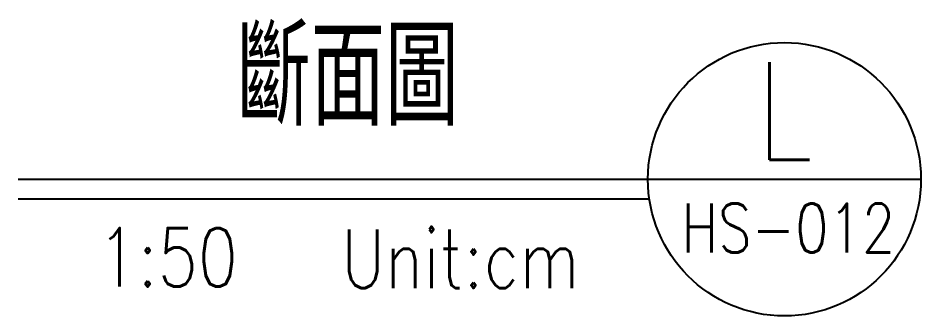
# Model space of a CAD drawing. Extents: x -791 to 13121, y -31587 to 2944.
# Drawn here: x 9283.8 to 9515.3, y -18305.5 to -18229.3 of the extents above; entities that cross this region are included whole.
import ezdxf
from ezdxf.enums import TextEntityAlignment as Align

# ---------------------------------------------------------------- set-up
doc = ezdxf.new("R2010")
doc.units = 0
doc.header["$LTSCALE"] = 0.05
for name, color, linetype in [('HB_0', 7, 'CONTINUOUS'), ('HB_SYMBOLS', 7, 'CONTINUOUS'), ('HB_TXT_CTEXT', 2, 'CONTINUOUS')]:
    doc.layers.add(name, color=color, linetype=linetype)
doc.styles.get("Standard").update_dxf_attribs({"font": 'ROMANS.shx', "width": 0.8, "bigfont": 'lchinap.shx'})

# ---------------------------------------------------------------- blocks, each defined once
blk = doc.blocks.new('CA')
at = {"layer": 'HB_SYMBOLS', "color": 3, "linetype": 'Continuous'}
blk.add_line((0, 0), (14, 0), dxfattribs=at)
at = {"layer": 'HB_SYMBOLS', "color": 4, "linetype": 'Continuous'}
blk.add_circle((7, 0), 7, dxfattribs=at)
at = {"layer": 'HB_SYMBOLS', "color": 3, "linetype": 'Continuous', "width": 0.8}
blk.add_attdef('A', text='', height=5, dxfattribs=at).set_placement((7, 3.5), align=Align.MIDDLE)
at = {"layer": 'HB_SYMBOLS', "color": 1, "linetype": 'Continuous', "width": 0.8}
blk.add_attdef('HB2002', text='', height=2.5, dxfattribs=at).set_placement((7, -2.5), align=Align.MIDDLE)

msp = doc.modelspace()

# ---------------------------------------------------------------- linework, layer by layer
at = {"layer": 'HB_TXT_CTEXT', "color": 3, "linetype": 'Continuous'}
msp.add_line((9283.772, -18270.538), (9445.29, -18270.538), dxfattribs=at)
at = {"layer": 'HB_TXT_CTEXT', "color": 1, "linetype": 'Continuous'}
msp.add_line((9283.772, -18275.538), (9445.649, -18275.538), dxfattribs=at)

# ---------------------------------------------------------------- block references
at = {"layer": 'HB_TXT_CTEXT', "linetype": 'Continuous'}
ref = msp.add_blockref('CA', (9445.29, -18270.538), dxfattribs=dict(at, xscale=4.99999875465619, yscale=4.99999875465619, zscale=4.99999875465619))
ref.add_attrib('HB2002', 'HS-012', dxfattribs={"layer": 'HB_SYMBOLS', "color": 1, "linetype": 'Continuous', "height": 12.5, "width": 0.8}).set_placement((9481.288, -18283.038), align=Align.MIDDLE)
ref.add_attrib('A', 'L', dxfattribs={"layer": 'HB_SYMBOLS', "color": 3, "linetype": 'Continuous', "height": 25, "width": 0.8}).set_placement((9480.29, -18253.038), align=Align.MIDDLE)

# ---------------------------------------------------------------- texts
at = {"layer": 'HB_0', "color": 2, "linetype": 'Continuous', "width": 0.8}
for s, p in [('Unit:cm', (9397.203, -18290.538)), ('1:50', (9322.149, -18290.538))]:
    msp.add_text(s, height=15, dxfattribs=at).set_placement(p, align=Align.MIDDLE)
at = {"layer": 'HB_TXT_CTEXT', "color": 3, "linetype": 'Continuous', "width": 0.8}
msp.add_text('斷面圖', height=25.0001, dxfattribs=at).set_placement((9368.341, -18243.038), align=Align.MIDDLE)

doc.saveas('drawing.dxf')
